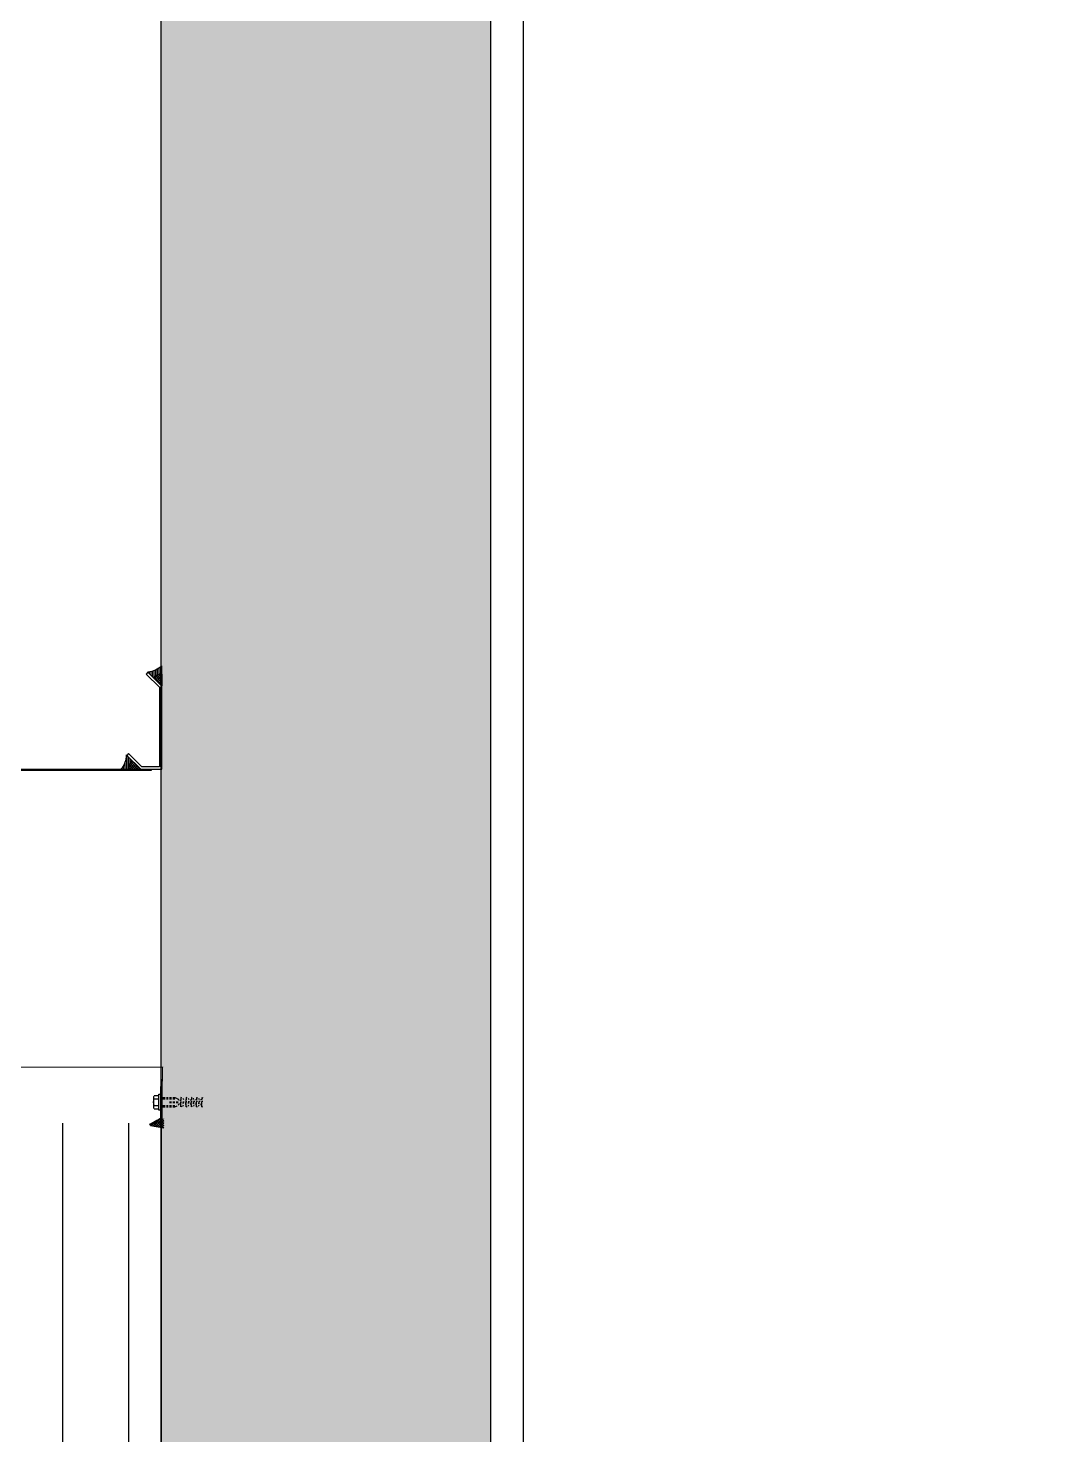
# Model space of a CAD drawing. Header units: inches. Extents: x 21 to 32698, y 13 to 3712.
# Drawn here: x 11331.6 to 11409.5, y 1138.5 to 1245.3 of the extents above; entities that cross this region are included whole.
import ezdxf

# ---------------------------------------------------------------- set-up
doc = ezdxf.new("R2010")
doc.units = ezdxf.units.IN
doc.header["$MEASUREMENT"] = 0
doc.linetypes.add('HIDDEN', pattern=[9.525, 6.35, -3.175])
for name, color, linetype, lineweight in [('Z_MİM_-KM-IZO-THERMAL-ROCKWOOL', 8, 'BATTING', 25), ('Z_MİM_-KM-PATTERN-STRC', 8, 'Continuous', 25), ('Z_MİM_-KM-STRC-CONCRETE', 8, 'Continuous', 25), ('Z_MİM_-KM-WALL-PL', 8, 'Continuous', 25), ('Z_MİM_-KM-WALL-PLASTER', 8, 'Continuous', 25), ('Z_MİM_00', 8, 'Continuous', 25), ('Z_MİM_Aksesuar', 8, 'Continuous', 25), ('Z_MİM_AUDIT_D_040619093244-1', 8, 'Continuous', 25), ('Z_MİM_MYM_butil mastik', 8, 'Continuous', 25), ('Z_MİM_MYM_galvaniz levha', 8, 'Continuous', 25), ('Z_MİM_MYM_MEMBRAN_', 8, 'HIDDEN', 25), ('Z_MİM_PROFIL', 8, 'Continuous', 25)]:
    doc.layers.add(name, color=color, linetype=linetype, lineweight=lineweight)
doc.linetypes.add('BATTING', pattern='A,0.00254,-2.54,[134,ltypeshp.shx,S=2.54,R=0,X=-2.54,Y=0],-5.08,[134,ltypeshp.shx,S=2.54,R=180,X=2.54,Y=0],-2.54', length=10.16254)

# ---------------------------------------------------------------- blocks, each defined once
blk = doc.blocks.new('*U90')
at = {"layer": 'Z_MİM_MYM_butil mastik'}
h = blk.add_hatch(dxfattribs=at)
h.set_pattern_fill('DOTS', color=256, scale=0.4, angle=180, style=0)
h.set_pattern_definition([(180, (-119708.88504, -7601.3515), (-0.3175, -0.635), [0, -0.635])])
edge = h.paths.add_edge_path()
edge.add_arc((-11.2, 44.6), 17.5, 270.9769, 309.9193)
edge.add_line((0, 31.2), (0, 24.8))
edge.add_arc((-0.6, 24.6), 0.652, 19.0453, 91.4713)
edge.add_arc((-0.4, 15.5), 9.76, 91.4713, 126.6192)
edge.add_arc((-5.8, 22.8), 0.652, 126.6192, 199.0453)
edge.add_line((-6.4, 22.6), (-10.9, 27.1))
h = blk.add_hatch(dxfattribs=at)
h.set_pattern_fill('ANSI37', color=256, scale=0.4, angle=180, style=0)
h.set_pattern_definition([(225, (-119708.885, -7601.3515), (0.898025612, -0.898025612), []), (315, (-119708.885, -7601.3515), (0.898025612, 0.898025612), [])])
edge = h.paths.add_edge_path()
edge.add_arc((-0.2, 17.1), 0.61, 256.328, 286.1228)
edge.add_arc((0, 16.5), 0.0316, 286.1228, 360.0011)
edge.add_line((0, 16.5), (0, 24.8))
edge.add_arc((-0.6, 24.6), 0.652, 19.0453, 91.4713)
edge.add_arc((-0.4, 15.5), 9.76, 91.4713, 126.6192)
edge.add_arc((-5.8, 22.8), 0.652, 126.6192, 199.0453)
edge.add_line((-6.4, 22.6), (-0.4, 16.5))
edge.add_arc((-0.3, 16.5), 0.0316, 224.8312, 256.328)
h = blk.add_hatch(dxfattribs=at)
h.set_pattern_fill('DOTS', color=256, scale=0.4, angle=180, style=0)
h.set_pattern_definition([(180, (-119649.0471, -7567.4591), (-0.3175, -0.635), [0, -0.635])])
edge = h.paths.add_edge_path()
edge.add_arc((-91.2, 12.2), 17.5, 316.1456, 355.0881)
edge.add_line((-73.8, 10.7), (-69.3, 6.2))
edge.add_arc((-69.5, 5.6), 0.652, 64.214, 136.6401)
edge.add_arc((-62.9, -0.7), 9.76, 136.6401, 171.788)
edge.add_arc((-71.9, 0.6), 0.652, 171.788, 244.214)
edge.add_line((-72.2, 0.1), (-78.6, 0.1))
h = blk.add_hatch(dxfattribs=at)
h.set_pattern_fill('ANSI37', color=256, scale=0.4, angle=180, style=0)
h.set_pattern_definition([(225, (-119649.0471, -7567.4591), (0.898025612, -0.898025612), []), (315, (-119649.0471, -7567.4591), (0.898025612, 0.898025612), [])])
edge = h.paths.add_edge_path()
edge.add_arc((-63.9, 0.6), 0.61, 301.4968, 331.2916)
edge.add_arc((-63.4, 0.3), 0.0316, 331.2916, 405.1698)
edge.add_line((-63.4, 0.3), (-69.3, 6.2))
edge.add_arc((-69.5, 5.6), 0.652, 64.214, 136.6401)
edge.add_arc((-62.9, -0.7), 9.76, 136.6401, 171.788)
edge.add_arc((-71.9, 0.6), 0.652, 171.788, 244.214)
edge.add_line((-72.2, 0.1), (-63.6, 0.1))
edge.add_arc((-63.6, 0.1), 0.0316, 270, 301.4968)
at = {"layer": 'Z_MİM_MYM_butil mastik', "linetype": 'ByBlock'}
for points in [[(-10.9, 27.1, 0.171573), (0, 31.2), (0, 24.8, 0.326976), (-0.6, 25.3, 0.154575), (-6.2, 23.4, 0.326976), (-6.4, 22.6)], [(-0.3, 16.5, 0.130742), (0, 16.5, 0.334005), (0, 16.5), (0, 24.8, 0.326976), (-0.6, 25.3, 0.154575), (-6.2, 23.4, 0.326976), (-6.4, 22.6), (-0.4, 16.5, 0.138302)], [(-78.6, 0.1, 0.171573), (-73.8, 10.7), (-69.3, 6.2, 0.326976), (-70, 6, 0.154575), (-72.6, 0.7, 0.326976), (-72.2, 0.1)], [(-63.6, 0.1, 0.130742), (-63.4, 0.3, 0.334005), (-63.4, 0.3), (-69.3, 6.2, 0.326976), (-70, 6, 0.154575), (-72.6, 0.7, 0.326976), (-72.2, 0.1), (-63.6, 0.1, 0.138302)]]:
    blk.add_lwpolyline(points, format="xyb", close=True, dxfattribs=at)
at = {"layer": 'Z_MİM_MYM_galvaniz levha'}
blk.add_lwpolyline([(-12, 25.4, -0.414214), (-12, 25.4), (-10.6, 26.8, -0.414214), (-10.6, 26.8), (0, 16.1), (0, 0), (-63.2, 0, 0.667116), (-63.2, 0), (-73.8, 10.7, -0.414214), (-73.8, 10.7), (-72.3, 12.1), (-62.3, 2), (-2, 2), (-2, 15.3), (-12, 25.4)], format="xyb", dxfattribs=at)
blk = doc.blocks.new('köşe')
at = {"layer": 'Z_MİM_Aksesuar'}
h = blk.add_hatch(dxfattribs=at)
h.set_pattern_fill('ANSI37', color=256, scale=10, angle=180, style=0)
h.set_pattern_definition([(135, (3191.3564, 3.0315), (0.88388348, 0.88388348), []), (45, (3191.3564, 3.0315), (0.88388348, -0.88388348), [])])
h.paths.add_polyline_path([(-165.9, -270.5), (-174.6, -265.5), (-176.1, -265.5), (-176.1, -272.4)])
at = {"layer": 'Z_MİM_PROFIL'}
h = blk.add_hatch(dxfattribs=at)
h.set_pattern_fill('ANSI37', color=256, scale=2, style=0)
h.set_pattern_definition([(315, (26687.75893, 96826.20066), (-0.1767766953, -0.1767766953), []), (225, (26687.75893, 96826.20066), (-0.1767766953, 0.1767766953), [])])
h.paths.add_polyline_path([(-174.6, -265.5), (-165.9, -270.5), (-165.4, -269.6), (-173.6, -264.9), (-173.6, -241), (-174.6, -241)])
at = {"layer": 'Z_MİM_Aksesuar'}
blk.add_line((-165.9, -270.5), (-176.1, -272.4), dxfattribs=at)
at = {"layer": 'Z_MİM_AUDIT_D_040619093244-1'}
for p, q in [((-168.7, -247.9), (-172.2, -247.9)), ((-168.7, -250.4), (-172.2, -250.4)), ((-168.7, -255.4), (-172.2, -255.4)), ((-168.2, -249.2), (-168.2, -256.7)), ((-168.7, -257.9), (-172.2, -257.9))]:
    blk.add_line(p, q, dxfattribs=at)
blk.add_lwpolyline([(-174.6, -265.5), (-165.9, -270.5), (-165.4, -269.6), (-173.6, -264.9), (-173.6, -241), (-174.6, -241)], close=True, dxfattribs=at)
for points in [[(-204.7, -252), (-205.7, -252)], [(-204.9, -249.4), (-205.6, -249.7)], [(-204.9, -256.4), (-205.6, -256.2)], [(-204.6, -253.8), (-205.2, -252)], [(-204.1, -253.8), (-205.1, -253.9)], [(-204.9, -249.4), (-204.9, -250.9)], [(-204.9, -250.9), (-203.9, -251)], [(-204.9, -256.4), (-204.9, -254.9)], [(-204.9, -254.9), (-203.9, -254.9)], [(-202.6, -252.1), (-203.7, -252)], [(-202.6, -253.8), (-203.2, -252.1)], [(-202.1, -253.7), (-203.1, -253.8)], [(-202.4, -249.9), (-202.9, -250.8)], [(-202.4, -255.9), (-202.9, -255)], [(-200.9, -249.4), (-201.6, -249.7)], [(-200.6, -252.1), (-201.6, -252.1)], [(-200.9, -256.4), (-201.6, -256.2)], [(-200.6, -253.7), (-201.1, -252.1)], [(-200.1, -253.7), (-201.1, -253.7)], [(-200.9, -249.4), (-200.9, -251.1)], [(-200.9, -251.1), (-200, -251.1)], [(-200.9, -256.4), (-200.9, -254.7)], [(-200.9, -254.7), (-200, -254.7)], [(-198.6, -252.2), (-199.6, -252.2)], [(-198.6, -253.6), (-199.1, -252.2)], [(-198.1, -253.6), (-199.1, -253.6)], [(-198.9, -250.8), (-198.4, -249.9)], [(-198.9, -255), (-198.4, -255.9)], [(-197.6, -249.7), (-196.9, -249.4), (-196.9, -251.3), (-196, -251.3)], [(-196.6, -252.3), (-197.6, -252.3)], [(-197.6, -256.2), (-196.9, -256.4), (-196.9, -254.6), (-196, -254.5)], [(-196.7, -253.5), (-197.1, -252.3)], [(-196.2, -253.5), (-197.1, -253.6)], [(-194.5, -252.4), (-195.6, -252.3)], [(-194.2, -253.4), (-195.2, -253.5)], [(-194.7, -253.5), (-195.1, -252.4)], [(-194.4, -249.9), (-194.9, -250.8)], [(-194.4, -255.9), (-194.9, -255)], [(-193.6, -249.7), (-192.9, -249.4), (-192.9, -251.4), (-192.1, -251.5)], [(-192.9, -256.4), (-193.6, -256.2)], [(-192.5, -252.4), (-193.5, -252.4)], [(-192.2, -253.4), (-193.2, -253.4)], [(-192.7, -253.4), (-193, -252.4)], [(-192.9, -256.4), (-192.9, -254.4)], [(-192.9, -254.4), (-192.1, -254.4)], [(-190.5, -252.5), (-191.5, -252.5)], [(-190.2, -253.3), (-191.2, -253.3)], [(-190.7, -253.3), (-191, -252.5)], [(-190.4, -249.9), (-190.9, -250.8)], [(-190.4, -255.9), (-190.9, -255)], [(-189.6, -249.7), (-188.9, -249.4), (-188.9, -251.6), (-188.1, -251.6)], [(-189.6, -256.2), (-188.9, -256.4), (-188.9, -254.2), (-188.1, -254.2)], [(-188.5, -252.6), (-189.5, -252.6)], [(-188.3, -253.2), (-189.2, -253.3)], [(-188.8, -253.2), (-189, -252.6)], [(-187.4, -251.7), (-186.9, -250.4)], [(-187.4, -254.2), (-186.9, -255.4)], [(-185.4, -252.7), (-186.9, -252.7)], [(-185.4, -253.2), (-186.9, -253.2)], [(-184.4, -249.4), (-186.1, -250.1)], [(-184.4, -256.4), (-186.1, -255.7)], [(-182.9, -249.4), (-184.4, -249.4)], [(-182.9, -250.4), (-184.4, -250.4)], [(-182.9, -252.7), (-184.4, -252.7)], [(-182.9, -253.2), (-184.4, -253.2)], [(-182.9, -255.4), (-184.4, -255.4)], [(-180.4, -249.4), (-181.9, -249.4)], [(-180.4, -250.4), (-181.9, -250.4)], [(-180.4, -252.7), (-181.9, -252.7)], [(-180.4, -253.2), (-181.9, -253.2)], [(-180.4, -255.4), (-181.9, -255.4)], [(-177.9, -249.4), (-179.4, -249.4)], [(-177.9, -250.4), (-179.4, -250.4)], [(-177.9, -255.4), (-179.4, -255.4)], [(-175.4, -249.4), (-176.9, -249.4)], [(-175.4, -250.4), (-176.9, -250.4)], [(-175.4, -255.4), (-176.9, -255.4)], [(-175, -249.4), (-176.5, -249.4)], [(-175, -250.4), (-176.5, -250.4)], [(-175, -255.4), (-176.5, -255.4)], [(-174.7, -249.4), (-176.2, -249.4)], [(-174.7, -250.4), (-176.2, -250.4)], [(-174.7, -255.4), (-176.2, -255.4)], [(-173.2, -258.9), (-172.2, -258.9), (-172.2, -246.9), (-173.2, -246.9)], [(-182.9, -256.4), (-184.4, -256.4)], [(-180.4, -256.4), (-181.9, -256.4)], [(-177.9, -256.4), (-179.4, -256.4)], [(-175.4, -256.4), (-176.9, -256.4)], [(-175, -256.4), (-176.5, -256.4)], [(-174.7, -256.4), (-176.2, -256.4)]]:
    blk.add_lwpolyline(points, dxfattribs=at)
for centre, radius, start, end in [((-170.1, -249.2), 1.81, 316.3972, 43.6028), ((-174.7, -252.9), 6.5, 337.3801, 22.6199), ((-170.1, -256.7), 1.81, 316.3972, 43.6028)]:
    blk.add_arc(centre, radius, start, end, dxfattribs=at)
at = {"layer": 'Z_MİM_MYM_galvaniz levha'}
blk.add_lwpolyline([(-166.4, -0.2), (-166.4, -1.2), (-22, -1.2), (-22, -19.8), (-32.3, -30.2), (-31.6, -30.9, 0.414214), (-31.6, -30.9), (-21, -20.2), (-21, -0.2)], format="xyb", close=True, dxfattribs=at)
at = {"layer": 'Z_MİM_MYM_MEMBRAN_', "ltscale": 20, "const_width": 0.8}
blk.add_lwpolyline([(-5.8, -226.2), (-22.8, -226.2), (-53.6, -226.2), (-175.1, -226.2), (-173.8, -281.2)], dxfattribs=at)
at = {"rotation": 270}
blk.add_blockref('*U90', (-174.6, -0.2), dxfattribs=at)
blk = doc.blocks.new('A$C08B359C0')
at = {"xscale": -0.1, "yscale": 0.1, "zscale": 0.1}
blk.add_blockref('köşe', (7.54, -163.27), dxfattribs=at)
blk = doc.blocks.new('-KM_Kolon-1K')
at = {"layer": 'Z_MİM_-KM-PATTERN-STRC'}
blk.add_hatch(color=256, dxfattribs=at).paths.add_polyline_path([(2010, 370), (2035, 370), (2035, 0), (2010, 0)], flags=0)
at = {"layer": 'Z_MİM_-KM-STRC-CONCRETE'}
blk.add_lwpolyline([(2010, 370), (2035, 370), (2035, 0), (2010, 0)], close=True, dxfattribs=at)

msp = doc.modelspace()

# ---------------------------------------------------------------- linework, layer by layer
at = {"layer": 'Z_MİM_-KM-IZO-THERMAL-ROCKWOOL', "ltscale": 0.45}
msp.add_lwpolyline([(11334.21, 1162.16), (11334.21, 974.58), (12839.21, 974.58), (12839.21, 2589.58), (9034.21, 2589.58), (9034.21, 1629.58), (9324.21, 1629.58), (9324.21, 974.58), (10649.21, 974.58), (10649.21, 1161.83)], dxfattribs=at)
at = {"layer": 'Z_MİM_-KM-WALL-PL'}
msp.add_lwpolyline([(11341.71, 1162.16), (11341.71, 982.08), (12831.71, 982.08), (12831.71, 2582.08), (9041.71, 2582.08), (9041.71, 1637.08), (9331.71, 1637.08), (9331.71, 982.08), (10641.71, 982.08), (10641.71, 1161.83)], dxfattribs=at)
at = {"layer": 'Z_MİM_-KM-WALL-PLASTER'}
msp.add_lwpolyline([(11339.21, 1162.16), (11339.21, 979.58), (12834.21, 979.58), (12834.21, 2584.58), (9039.21, 2584.58), (9039.21, 1634.58), (9329.21, 1634.58), (9329.21, 979.58), (10644.21, 979.58), (10644.21, 1161.83)], dxfattribs=at)
msp.add_lwpolyline([(11494.21, 1644.58), (11744.21, 1644.58), (11744.21, 1004.58), (11369.21, 1004.58), (11369.21, 1354.58), (11364.21, 1354.58), (11364.21, 1634.58), (11494.21, 1634.58)], close=True, dxfattribs=at)

# ---------------------------------------------------------------- block references
at = {"layer": 'Z_MİM_-KM-STRC-CONCRETE'}
msp.add_blockref('-KM_Kolon-1K', (9331.71, 982.08), dxfattribs=at)
at = {"layer": 'Z_MİM_00'}
msp.add_blockref('A$C08B359C0', (11316.76, 1352.32), dxfattribs=at)

doc.saveas('drawing.dxf')
